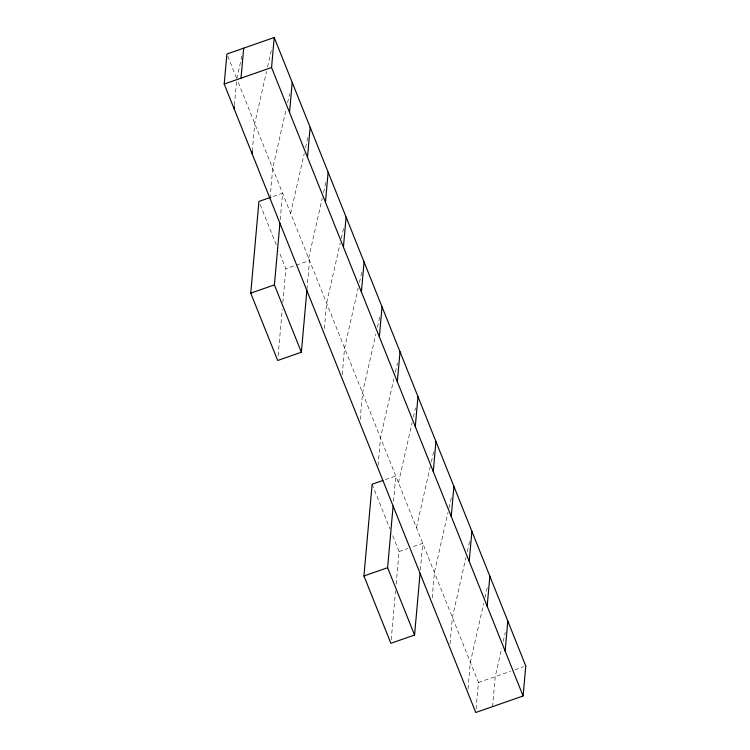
<?xml version="1.0" encoding="UTF-8"?>
<svg xmlns="http://www.w3.org/2000/svg" width="750" height="750" viewBox="0 0 750 750"><rect width="100%" height="100%" fill="white"/><g stroke="black" fill="none" stroke-linecap="round" stroke-linejoin="round"><path stroke-width="0.56" stroke-dasharray="3.75 2.81" d="M234.403 105.263L236.569 81.009M252.272 151.303L254.747 123.591L266.541 71.484M270.028 198.506L272.709 168.488L286.303 108.45M280.228 219.731L282.591 193.172L271.837 196.931M278.109 355.847L282.253 309.403M282.872 302.438L285.881 268.772L278.925 251.391M306.975 289.378L309.544 260.512L285.881 268.772M324.347 328.556L326.616 303.159L340.209 243.122M342.216 374.606L344.587 348.047L358.172 288.009M360.188 419.494L362.55 392.934L375.891 334.031M378.047 465.534L380.522 437.831L393.853 378.919M393.525 501.384L395.794 475.988L383.962 480.113M391.2 639.816L395.55 591.056M396.178 584.091L399.075 551.578L391.688 533.119M420.375 569.878L422.747 543.319L411.984 547.078M432.159 597.9L434.428 572.503L448.012 512.466M450.028 643.941L452.391 617.391L465.984 557.353M467.991 688.837L470.363 662.278L483.694 603.375M476.081 709.041L478.444 682.481L238.059 81.909M492.562 706.641L495.244 676.622L501.656 648.281M236.775 78.703L241.894 56.072M267.562 66.956L271.922 47.7M287.587 102.778L289.631 93.722M290.681 213.375L304.266 153.338M305.55 147.675L308.372 135.216M308.644 258.263L322.238 198.225M323.522 192.562L326.344 180.103M341.231 238.584L344.053 226.125M359.456 282.347L361.762 272.147M377.428 327.234L379.734 317.034M395.391 372.122L397.444 363.066M398.494 482.719L412.078 422.681M413.363 417.019L415.416 407.953M416.456 527.606L430.303 466.434M431.325 461.906L433.641 451.706M449.044 507.928L451.866 495.469M467.269 551.691L469.575 541.491M484.978 597.712L487.537 586.378M503.203 641.484L505.256 632.409M399.075 551.578L407.681 548.578M478.444 682.481L510.516 671.297M514.875 669.769L523.603 666.731M227.756 56.166L236.344 77.634M260.231 204.694L276.75 245.963M372.122 484.247L389.944 528.769"/><path stroke-width="1.12" d="M224.213 84.028L226.894 54.019L274.228 37.5L525.788 665.972L523.106 695.981L475.772 712.5L224.213 84.028L271.556 67.519L274.228 37.5M234.094 108.722L234.3 106.416M241.012 78.169L243.694 48.159M252.066 153.609L252.272 151.303M306.872 290.531L301.359 352.228L277.688 360.487L250.744 293.156L258.928 201.431L270.759 197.306M289.519 112.406L292.2 82.387M301.359 352.228L274.406 284.897L279.919 223.191M307.491 157.294L310.172 127.284M325.453 202.191L328.134 172.172M343.425 247.078L346.106 217.059M361.397 291.966L364.069 261.956M379.359 336.863L382.041 306.844M420.066 573.337L414.562 635.044L390.891 643.294L363.938 575.962L372.122 484.247L382.884 480.487M397.331 381.75L400.012 351.731M414.562 635.044L387.609 567.703L393.113 506.006M415.294 426.637L417.975 396.628M433.266 471.534L435.947 441.516M451.238 516.422L453.909 486.403M469.2 561.309L471.881 531.3M487.172 606.206L489.853 576.188M505.134 651.094L507.816 621.075M250.744 293.156L274.406 284.897M363.938 575.962L387.609 567.703M271.556 67.519L523.106 695.981"/></g></svg>
